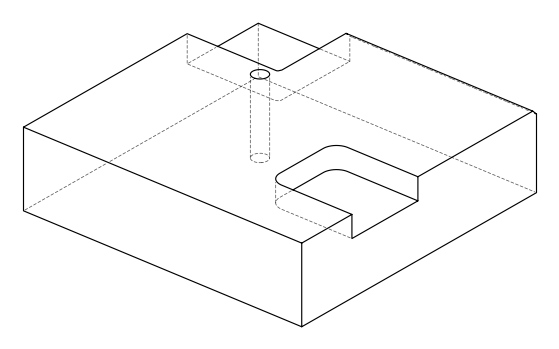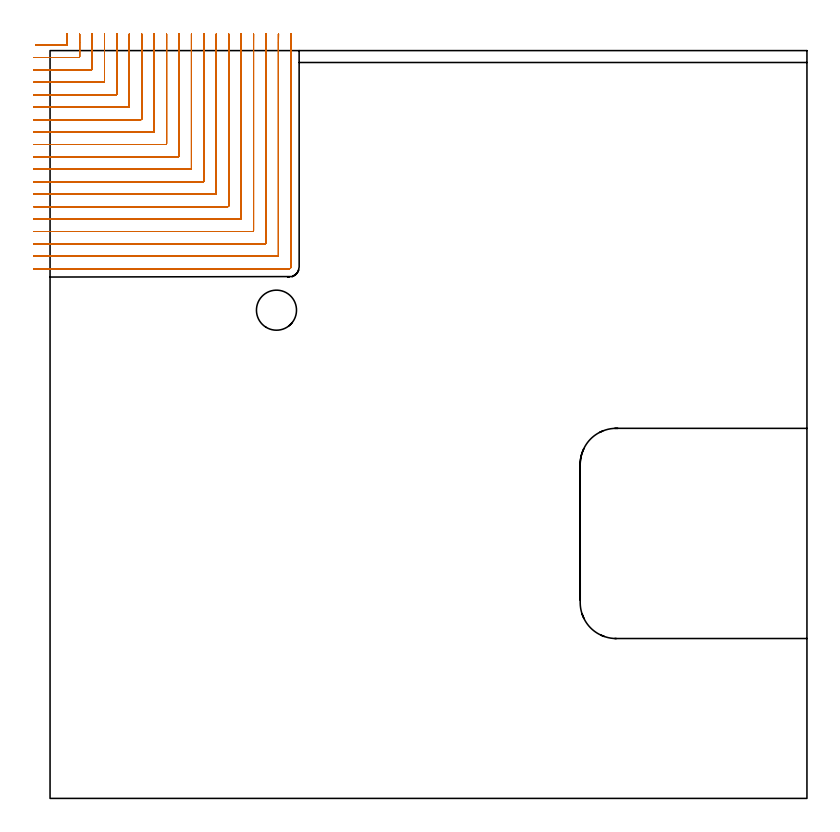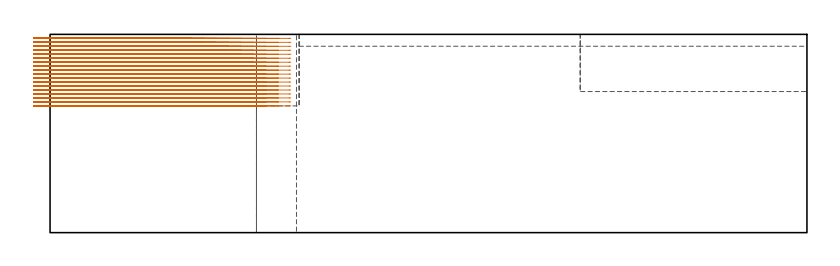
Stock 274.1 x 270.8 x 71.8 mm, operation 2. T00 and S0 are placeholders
(PLAN: 6 operations, 5 tool changes, 81.8 min)
(1 AREA_MILL | FG_CHAMFER_SURFACE | UGT0205_001 | 3.11 min | 1730 mm3)
(2 MILL_CORNER_NOTCH_RECTANGULAR | CORNER_NOTCH_RECTANGULAR | NXT0201_008 | Follow Part, ap 1.5, ae 75% | 74.47 min | 191475 mm3)
(3 MILL_SLOT | SLOT_PARTIAL_RECTANGULAR | UGT0201_109 | Follow Part, ap 6.35, ae 75% | 3.54 min | 127838 mm3)
(4 SPOT_DRILL | STEP1HOLE | NXT0321_9005460120000 | 0.03 min | 2 mm3)
(5 DRILL_THROUGH_HOLE_INTO_CENTER | STEP1HOLE | NXT0301_065 | 0.31 min | 4978 mm3)
(6 DRILL_TO_ENLARGE_THROUGH_HOLE | STEP1HOLE | NXT0301_106 | 0.31 min | 6870 mm3)
(TOOL UGT0205_001 | Chamfer Mill 20 x 3 x 45 deg. | D20 FL50 Z2)
(TOOL NXT0201_008 | ENDMILL 6mm [2P460-0600-NA 1630] | D6 FL26 Z6)
(TOOL UGT0201_109 | End Mill 25.4 mm | D25.4 FL25 Z2)
(TOOL NXT0321_9005460120000 | NC Spot Drill, 142deg, 12mm, Carbide, Uncoated | D12 PA142 FL30 Z2)
(TOOL NXT0301_065 | Carbide Drill 9.4mm [860.1-0940-075A1-MM 2214] | D9.4 PA140 FL98 Z2)
(TOOL NXT0301_106 | Carbide Drill 14.5mm [860.1-1450-073A1-MM 2214] | D14.5 PA140 FL83 Z2)
(OP 2 MILL_CORNER_NOTCH_RECTANGULAR)
G17 G21 G94 G90
T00 M6
G54
G17 G0 G90 X-5.236 Y272.8 S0 M3
G43 Z81.8 H1
Z70.361
G94 G1 X-2.236 F250.
X5.905 F500.
G3 X6.2 Y273.095 R0.3
G2 X6.199 Y273.8 R81.
G1 X6.207 Y276.8 F250.
G0 Z81.8
X-6. Y268.3
Z70.361
G1 X-3.
X10.405 F500.
G3 X10.7 Y268.595 R0.3
G1 Y273.587
Y273.8
X10.709 Y276.8 F250.
G0 Z81.8
X-6. Y263.8
Z70.361
G1 X-3.
X14.905 F500.
G3 X15.2 Y264.095 R0.3
G1 Y273.587
Y273.8
X15.209 Y276.8 F250.
G0 Z81.8
X-6. Y259.3
Z70.361
G1 X-3.
X19.404 F500.
G3 X19.7 Y259.596 R0.3
G1 Y273.587
Y273.8
X19.71 Y276.8 F250.
G0 Z81.8
X-6. Y254.8
Z70.361
G1 X-3.
X23.904 F500.
G3 X24.2 Y255.096 R0.3
G1 Y273.587
Y273.8
X24.21 Y276.8 F250.
G0 Z81.8
X-6. Y250.3
Z70.361
G1 X-3.
X28.404 F500.
G3 X28.7 Y250.596 R0.3
G1 Y273.587
Y273.8
X28.711 Y276.8 F250.
G0 Z81.8
X-6. Y245.8
Z70.361
G1 X-3.
X32.904 F500.
G3 X33.2 Y246.096 R0.3
G1 Y273.587
Y273.8
X33.212 Y276.8 F250.
G0 Z81.8
X-6. Y241.3
Z70.361
G1 X-3.
X37.404 F500.
G3 X37.7 Y241.596 R0.3
G1 Y273.587
Y273.8
X37.713 Y276.8 F250.
G0 Z81.8
X-6. Y236.8
Z70.361
G1 X-3.
X41.904 F500.
G3 X42.2 Y237.096 R0.3
G1 Y273.587
X42.201 Y273.8
X42.215 Y276.8 F250.
G0 Z81.8
X-6. Y232.3
Z70.361
G1 X-3.
X46.403 F500.
G3 X46.7 Y232.597 R0.3
G1 Y273.587
X46.701 Y273.8
X46.716 Y276.8 F250.
G0 Z81.8
X-6. Y227.8
Z70.361
G1 X-3.
X50.903 F500.
G3 X51.2 Y228.097 R0.3
G1 Y273.587
X51.201 Y273.8
X51.218 Y276.8 F250.
G0 Z81.8
X-6. Y223.3
Z70.361
G1 X-3.
X55.403 F500.
G3 X55.7 Y223.597 R0.3
G1 Y273.587
X55.701 Y273.8
X55.721 Y276.8 F250.
G0 Z81.8
X-6. Y218.8
Z70.361
G1 X-3.
X59.903 F500.
G3 X60.2 Y219.097 R0.3
G1 Y273.587
X60.201 Y273.8
X60.224 Y276.8 F250.
G0 Z81.8
X-6. Y214.3
Z70.361
G1 X-3.
X64.403 F500.
G3 X64.7 Y214.597 R0.3
G1 Y273.587
G2 X64.701 Y273.8 R22.5
G1 X64.729 Y276.8 F250.
G0 Z81.8
X-6. Y209.8
Z70.361
G1 X-3.
X68.903 F500.
G3 X69.2 Y210.097 R0.3
G1 Y273.587
G2 X69.201 Y273.8 R18.
G1 X69.237 Y276.8 F250.
G0 Z81.8
X-6. Y205.3
Z70.361
G1 X-3.
X73.402 F500.
G3 X73.7 Y205.598 R0.3
G1 Y273.587
G2 X73.702 Y273.8 R13.5
G1 X73.749 Y276.8 F250.
G0 Z81.8
X-6. Y200.8
Z70.361
G1 X-3.
X77.902 F500.
G3 X78.2 Y201.098 R0.3
G1 Y273.587
G2 X78.203 Y273.8 R9.
G1 X78.273 Y276.799 F250.
G0 Z81.8
X-6. Y196.3
Z70.361
G1 X-3.
X82.402 F500.
G3 X82.7 Y196.598 R0.3
G1 Y273.587
G2 X82.705 Y273.8 R4.5
G1 X82.847 Y276.797 F250.
G0 Z81.8
X-6. Y191.8
Z70.361
G1 X-3.
X86.6 F500.
G3 X87.2 Y192.4 R0.6
G1 Y273.587
Y276.587 F250.
G0 Z81.8
X-5.236 Y272.8
Z68.922
G1 X-2.236
X5.905 F500.
G3 X6.2 Y273.095 R0.3
G1 Y273.8
Y276.8 F250.
G0 Z81.8
X-6. Y268.3
Z68.922
G1 X-3.
X10.405 F500.
G3 X10.7 Y268.595 R0.3
G1 Y273.8
Y276.8 F250.
G0 Z81.8
X-6. Y263.8
Z68.922
G1 X-3.
X14.905 F500.
G3 X15.2 Y264.095 R0.3
G1 Y273.8
Y276.8 F250.
G0 Z81.8
X-6. Y259.3
Z68.922
G1 X-3.
X19.404 F500.
G3 X19.7 Y259.596 R0.3
G1 Y273.8
Y276.8 F250.
G0 Z81.8
X-6. Y254.8
Z68.922
G1 X-3.
X23.904 F500.
G3 X24.2 Y255.096 R0.3
G1 Y273.8
Y276.8 F250.
G0 Z81.8
X-6. Y250.3
Z68.922
G1 X-3.
X28.404 F500.
G3 X28.7 Y250.596 R0.3
G1 Y273.8
Y276.8 F250.
G0 Z81.8
X-6. Y245.8
Z68.922
G1 X-3.
X32.904 F500.
G3 X33.2 Y246.096 R0.3
G1 Y273.8
Y276.8 F250.
G0 Z81.8
X-6. Y241.3
Z68.922
G1 X-3.
X37.404 F500.
G3 X37.7 Y241.596 R0.3
G1 Y273.8
Y276.8 F250.
G0 Z81.8
X-6. Y236.8
Z68.922
G1 X-3.
X41.904 F500.
G3 X42.2 Y237.096 R0.3
G1 Y273.8
Y276.8 F250.
G0 Z81.8
X-6. Y232.3
Z68.922
G1 X-3.
X46.403 F500.
G3 X46.7 Y232.597 R0.3
G1 Y273.8
Y276.8 F250.
G0 Z81.8
X-6. Y227.8
Z68.922
G1 X-3.
X50.903 F500.
G3 X51.2 Y228.097 R0.3
G1 Y273.8
Y276.8 F250.
G0 Z81.8
X-6. Y223.3
Z68.922
G1 X-3.
X55.403 F500.
G3 X55.7 Y223.597 R0.3
G1 Y273.8
Y276.8 F250.
G0 Z81.8
X-6. Y218.8
Z68.922
G1 X-3.
X59.903 F500.
G3 X60.2 Y219.097 R0.3
G1 Y273.8
Y276.8 F250.
G0 Z81.8
X-6. Y214.3
Z68.922
G1 X-3.
X64.403 F500.
G3 X64.7 Y214.597 R0.3
G1 Y273.8
Y276.8 F250.
G0 Z81.8
X-6. Y209.8
Z68.922
G1 X-3.
X68.903 F500.
G3 X69.2 Y210.097 R0.3
G1 Y273.8
Y276.8 F250.
G0 Z81.8
X-6. Y205.3
Z68.922
G1 X-3.
X73.402 F500.
G3 X73.7 Y205.598 R0.3
G1 Y273.8
Y276.8 F250.
G0 Z81.8
X-6. Y200.8
Z68.922
G1 X-3.
X77.902 F500.
G3 X78.2 Y201.098 R0.3
G1 Y273.8
Y276.8 F250.
G0 Z81.8
X-6. Y196.3
Z68.922
G1 X-3.
X82.402 F500.
G3 X82.7 Y196.598 R0.3
G1 Y273.8
Y276.8 F250.
G0 Z81.8
X-6. Y191.8
Z68.922
G1 X-3.
X86.6 F500.
G3 X87.2 Y192.4 R0.6
G1 Y273.8
Y276.8 F250.
G0 Z81.8
X-5.236 Y272.8
Z67.483
G1 X-2.236
X5.905 F500.
G3 X6.2 Y273.095 R0.3
G1 Y273.8
Y276.8 F250.
G0 Z81.8
X-6. Y268.3
Z67.483
G1 X-3.
X10.405 F500.
G3 X10.7 Y268.595 R0.3
G1 Y273.8
Y276.8 F250.
G0 Z81.8
X-6. Y263.8
Z67.483
G1 X-3.
X14.905 F500.
G3 X15.2 Y264.095 R0.3
G1 Y273.8
Y276.8 F250.
G0 Z81.8
X-6. Y259.3
Z67.483
G1 X-3.
X19.404 F500.
G3 X19.7 Y259.596 R0.3
G1 Y273.8
Y276.8 F250.
G0 Z81.8
X-6. Y254.8
Z67.483
G1 X-3.
X23.904 F500.
G3 X24.2 Y255.096 R0.3
G1 Y273.8
Y276.8 F250.
G0 Z81.8
X-6. Y250.3
Z67.483
G1 X-3.
X28.404 F500.
G3 X28.7 Y250.596 R0.3
G1 Y273.8
Y276.8 F250.
G0 Z81.8
X-6. Y245.8
Z67.483
G1 X-3.
X32.904 F500.
G3 X33.2 Y246.096 R0.3
G1 Y273.8
Y276.8 F250.
G0 Z81.8
X-6. Y241.3
Z67.483
G1 X-3.
X37.404 F500.
G3 X37.7 Y241.596 R0.3
G1 Y273.8
Y276.8 F250.
G0 Z81.8
X-6. Y236.8
Z67.483
G1 X-3.
X41.904 F500.
G3 X42.2 Y237.096 R0.3
G1 Y273.8
Y276.8 F250.
G0 Z81.8
X-6. Y232.3
Z67.483
G1 X-3.
X46.403 F500.
G3 X46.7 Y232.597 R0.3
G1 Y273.8
Y276.8 F250.
G0 Z81.8
X-6. Y227.8
Z67.483
G1 X-3.
X50.903 F500.
G3 X51.2 Y228.097 R0.3
G1 Y273.8
Y276.8 F250.
G0 Z81.8
X-6. Y223.3
Z67.483
G1 X-3.
X55.403 F500.
G3 X55.7 Y223.597 R0.3
G1 Y273.8
Y276.8 F250.
G0 Z81.8
X-6. Y218.8
Z67.483
G1 X-3.
X59.903 F500.
G3 X60.2 Y219.097 R0.3
G1 Y273.8
Y276.8 F250.
G0 Z81.8
X-6. Y214.3
Z67.483
G1 X-3.
X64.403 F500.
G3 X64.7 Y214.597 R0.3
G1 Y273.8
Y276.8 F250.
G0 Z81.8
X-6. Y209.8
Z67.483
G1 X-3.
X68.903 F500.
G3 X69.2 Y210.097 R0.3
G1 Y273.8
Y276.8 F250.
G0 Z81.8
X-6. Y205.3
Z67.483
G1 X-3.
X73.402 F500.
G3 X73.7 Y205.598 R0.3
G1 Y273.8
Y276.8 F250.
G0 Z81.8
X-6. Y200.8
Z67.483
G1 X-3.
X77.902 F500.
G3 X78.2 Y201.098 R0.3
G1 Y273.8
Y276.8 F250.
G0 Z81.8
X-6. Y196.3
Z67.483
G1 X-3.
X82.402 F500.
G3 X82.7 Y196.598 R0.3
G1 Y273.8
Y276.8 F250.
G0 Z81.8
X-6. Y191.8
Z67.483
G1 X-3.
X86.6 F500.
G3 X87.2 Y192.4 R0.6
G1 Y273.8
Y276.8 F250.
G0 Z81.8
X-5.236 Y272.8
Z66.044
G1 X-2.236
X5.905 F500.
G3 X6.2 Y273.095 R0.3
G1 Y273.8
Y276.8 F250.
G0 Z81.8
X-6. Y268.3
Z66.044
G1 X-3.
X10.405 F500.
G3 X10.7 Y268.595 R0.3
G1 Y273.8
Y276.8 F250.
G0 Z81.8
X-6. Y263.8
Z66.044
G1 X-3.
X14.905 F500.
G3 X15.2 Y264.095 R0.3
G1 Y273.8
Y276.8 F250.
G0 Z81.8
X-6. Y259.3
Z66.044
G1 X-3.
X19.404 F500.
G3 X19.7 Y259.596 R0.3
G1 Y273.8
Y276.8 F250.
G0 Z81.8
X-6. Y254.8
Z66.044
G1 X-3.
X23.904 F500.
G3 X24.2 Y255.096 R0.3
G1 Y273.8
Y276.8 F250.
G0 Z81.8
X-6. Y250.3
Z66.044
G1 X-3.
X28.404 F500.
G3 X28.7 Y250.596 R0.3
G1 Y273.8
Y276.8 F250.
G0 Z81.8
X-6. Y245.8
Z66.044
G1 X-3.
X32.904 F500.
G3 X33.2 Y246.096 R0.3
G1 Y273.8
Y276.8 F250.
G0 Z81.8
X-6. Y241.3
Z66.044
G1 X-3.
X37.404 F500.
G3 X37.7 Y241.596 R0.3
G1 Y273.8
Y276.8 F250.
G0 Z81.8
X-6. Y236.8
Z66.044
G1 X-3.
X41.904 F500.
G3 X42.2 Y237.096 R0.3
G1 Y273.8
Y276.8 F250.
G0 Z81.8
X-6. Y232.3
Z66.044
G1 X-3.
X46.403 F500.
G3 X46.7 Y232.597 R0.3
G1 Y273.8
Y276.8 F250.
G0 Z81.8
X-6. Y227.8
Z66.044
G1 X-3.
X50.903 F500.
G3 X51.2 Y228.097 R0.3
G1 Y273.8
Y276.8 F250.
G0 Z81.8
X-6. Y223.3
Z66.044
G1 X-3.
X55.403 F500.
G3 X55.7 Y223.597 R0.3
G1 Y273.8
Y276.8 F250.
G0 Z81.8
X-6. Y218.8
Z66.044
G1 X-3.
X59.903 F500.
G3 X60.2 Y219.097 R0.3
G1 Y273.8
Y276.8 F250.
G0 Z81.8
X-6. Y214.3
Z66.044
G1 X-3.
X64.403 F500.
G3 X64.7 Y214.597 R0.3
G1 Y273.8
Y276.8 F250.
G0 Z81.8
X-6. Y209.8
Z66.044
G1 X-3.
X68.903 F500.
G3 X69.2 Y210.097 R0.3
G1 Y273.8
Y276.8 F250.
G0 Z81.8
X-6. Y205.3
Z66.044
G1 X-3.
X73.402 F500.
G3 X73.7 Y205.598 R0.3
G1 Y273.8
Y276.8 F250.
G0 Z81.8
X-6. Y200.8
Z66.044
G1 X-3.
X77.902 F500.
G3 X78.2 Y201.098 R0.3
G1 Y273.8
Y276.8 F250.
G0 Z81.8
X-6. Y196.3
Z66.044
G1 X-3.
X82.402 F500.
G3 X82.7 Y196.598 R0.3
G1 Y273.8
Y276.8 F250.
G0 Z81.8
X-6. Y191.8
Z66.044
G1 X-3.
X86.6 F500.
G3 X87.2 Y192.4 R0.6
G1 Y273.8
Y276.8 F250.
G0 Z81.8
X-5.236 Y272.8
Z64.605
G1 X-2.236
X5.905 F500.
G3 X6.2 Y273.095 R0.3
G1 Y273.8
Y276.8 F250.
G0 Z81.8
X-6. Y268.3
Z64.605
G1 X-3.
X10.405 F500.
G3 X10.7 Y268.595 R0.3
G1 Y273.8
Y276.8 F250.
G0 Z81.8
X-6. Y263.8
Z64.605
G1 X-3.
X14.905 F500.
G3 X15.2 Y264.095 R0.3
G1 Y273.8
Y276.8 F250.
G0 Z81.8
X-6. Y259.3
Z64.605
G1 X-3.
X19.404 F500.
G3 X19.7 Y259.596 R0.3
G1 Y273.8
Y276.8 F250.
G0 Z81.8
X-6. Y254.8
Z64.605
G1 X-3.
X23.904 F500.
G3 X24.2 Y255.096 R0.3
G1 Y273.8
Y276.8 F250.
G0 Z81.8
X-6. Y250.3
Z64.605
G1 X-3.
X28.404 F500.
G3 X28.7 Y250.596 R0.3
G1 Y273.8
Y276.8 F250.
G0 Z81.8
X-6. Y245.8
Z64.605
G1 X-3.
X32.904 F500.
G3 X33.2 Y246.096 R0.3
G1 Y273.8
Y276.8 F250.
G0 Z81.8
X-6. Y241.3
Z64.605
G1 X-3.
X37.404 F500.
G3 X37.7 Y241.596 R0.3
G1 Y273.8
Y276.8 F250.
G0 Z81.8
X-6. Y236.8
Z64.605
G1 X-3.
X41.904 F500.
G3 X42.2 Y237.096 R0.3
G1 Y273.8
Y276.8 F250.
G0 Z81.8
X-6. Y232.3
Z64.605
G1 X-3.
X46.403 F500.
G3 X46.7 Y232.597 R0.3
G1 Y273.8
Y276.8 F250.
G0 Z81.8
X-6. Y227.8
Z64.605
G1 X-3.
X50.903 F500.
G3 X51.2 Y228.097 R0.3
G1 Y273.8
Y276.8 F250.
G0 Z81.8
X-6. Y223.3
Z64.605
G1 X-3.
X55.403 F500.
G3 X55.7 Y223.597 R0.3
G1 Y273.8
Y276.8 F250.
G0 Z81.8
X-6. Y218.8
Z64.605
G1 X-3.
X59.903 F500.
G3 X60.2 Y219.097 R0.3
G1 Y273.8
Y276.8 F250.
G0 Z81.8
X-6. Y214.3
Z64.605
G1 X-3.
X64.403 F500.
G3 X64.7 Y214.597 R0.3
G1 Y273.8
Y276.8 F250.
G0 Z81.8
X-6. Y209.8
Z64.605
G1 X-3.
X68.903 F500.
G3 X69.2 Y210.097 R0.3
G1 Y273.8
Y276.8 F250.
G0 Z81.8
X-6. Y205.3
Z64.605
G1 X-3.
X73.402 F500.
G3 X73.7 Y205.598 R0.3
G1 Y273.8
Y276.8 F250.
G0 Z81.8
X-6. Y200.8
Z64.605
G1 X-3.
X77.902 F500.
G3 X78.2 Y201.098 R0.3
G1 Y273.8
Y276.8 F250.
G0 Z81.8
X-6. Y196.3
Z64.605
G1 X-3.
X82.402 F500.
G3 X82.7 Y196.598 R0.3
G1 Y273.8
Y276.8 F250.
G0 Z81.8
X-6. Y191.8
Z64.605
G1 X-3.
X86.6 F500.
G3 X87.2 Y192.4 R0.6
G1 Y273.8
Y276.8 F250.
G0 Z81.8
X-5.236 Y272.8
Z63.167
G1 X-2.236
X5.905 F500.
G3 X6.2 Y273.095 R0.3
G1 Y273.8
Y276.8 F250.
G0 Z81.8
X-6. Y268.3
Z63.167
G1 X-3.
X10.405 F500.
G3 X10.7 Y268.595 R0.3
G1 Y273.8
Y276.8 F250.
G0 Z81.8
X-6. Y263.8
Z63.167
G1 X-3.
X14.905 F500.
G3 X15.2 Y264.095 R0.3
G1 Y273.8
Y276.8 F250.
G0 Z81.8
X-6. Y259.3
Z63.167
G1 X-3.
X19.404 F500.
G3 X19.7 Y259.596 R0.3
G1 Y273.8
Y276.8 F250.
G0 Z81.8
X-6. Y254.8
Z63.167
G1 X-3.
X23.904 F500.
G3 X24.2 Y255.096 R0.3
G1 Y273.8
Y276.8 F250.
G0 Z81.8
X-6. Y250.3
Z63.167
G1 X-3.
X28.404 F500.
G3 X28.7 Y250.596 R0.3
G1 Y273.8
Y276.8 F250.
G0 Z81.8
X-6. Y245.8
Z63.167
G1 X-3.
X32.904 F500.
G3 X33.2 Y246.096 R0.3
G1 Y273.8
Y276.8 F250.
G0 Z81.8
X-6. Y241.3
Z63.167
G1 X-3.
X37.404 F500.
G3 X37.7 Y241.596 R0.3
G1 Y273.8
Y276.8 F250.
G0 Z81.8
X-6. Y236.8
Z63.167
G1 X-3.
X41.904 F500.
G3 X42.2 Y237.096 R0.3
G1 Y273.8
Y276.8 F250.
G0 Z81.8
X-6. Y232.3
Z63.167
G1 X-3.
X46.403 F500.
G3 X46.7 Y232.597 R0.3
G1 Y273.8
Y276.8 F250.
G0 Z81.8
X-6. Y227.8
Z63.167
G1 X-3.
X50.903 F500.
G3 X51.2 Y228.097 R0.3
G1 Y273.8
Y276.8 F250.
G0 Z81.8
X-6. Y223.3
Z63.167
G1 X-3.
X55.403 F500.
G3 X55.7 Y223.597 R0.3
G1 Y273.8
Y276.8 F250.
G0 Z81.8
X-6. Y218.8
Z63.167
G1 X-3.
X59.903 F500.
G3 X60.2 Y219.097 R0.3
G1 Y273.8
Y276.8 F250.
G0 Z81.8
X-6. Y214.3
Z63.167
G1 X-3.
X64.403 F500.
G3 X64.7 Y214.597 R0.3
G1 Y273.8
Y276.8 F250.
G0 Z81.8
X-6. Y209.8
Z63.167
G1 X-3.
X68.903 F500.
G3 X69.2 Y210.097 R0.3
G1 Y273.8
Y276.8 F250.
G0 Z81.8
X-6. Y205.3
Z63.167
G1 X-3.
X73.402 F500.
G3 X73.7 Y205.598 R0.3
G1 Y273.8
Y276.8 F250.
G0 Z81.8
X-6. Y200.8
Z63.167
G1 X-3.
X77.902 F500.
G3 X78.2 Y201.098 R0.3
G1 Y273.8
Y276.8 F250.
G0 Z81.8
X-6. Y196.3
Z63.167
G1 X-3.
X82.402 F500.
G3 X82.7 Y196.598 R0.3
G1 Y273.8
Y276.8 F250.
G0 Z81.8
X-6. Y191.8
Z63.167
G1 X-3.
X86.6 F500.
G3 X87.2 Y192.4 R0.6
G1 Y273.8
Y276.8 F250.
G0 Z81.8
X-5.236 Y272.8
Z61.728
G1 X-2.236
X5.905 F500.
G3 X6.2 Y273.095 R0.3
G1 Y273.8
Y276.8 F250.
G0 Z81.8
X-6. Y268.3
Z61.728
G1 X-3.
X10.405 F500.
G3 X10.7 Y268.595 R0.3
G1 Y273.8
Y276.8 F250.
G0 Z81.8
X-6. Y263.8
Z61.728
G1 X-3.
X14.905 F500.
G3 X15.2 Y264.095 R0.3
G1 Y273.8
Y276.8 F250.
G0 Z81.8
X-6. Y259.3
Z61.728
G1 X-3.
X19.404 F500.
G3 X19.7 Y259.596 R0.3
G1 Y273.8
Y276.8 F250.
G0 Z81.8
X-6. Y254.8
Z61.728
G1 X-3.
X23.904 F500.
G3 X24.2 Y255.096 R0.3
G1 Y273.8
Y276.8 F250.
G0 Z81.8
X-6. Y250.3
Z61.728
G1 X-3.
X28.404 F500.
G3 X28.7 Y250.596 R0.3
G1 Y273.8
Y276.8 F250.
G0 Z81.8
X-6. Y245.8
Z61.728
G1 X-3.
X32.904 F500.
G3 X33.2 Y246.096 R0.3
G1 Y273.8
Y276.8 F250.
G0 Z81.8
X-6. Y241.3
Z61.728
G1 X-3.
X37.404 F500.
G3 X37.7 Y241.596 R0.3
G1 Y273.8
Y276.8 F250.
G0 Z81.8
X-6. Y236.8
Z61.728
G1 X-3.
X41.904 F500.
G3 X42.2 Y237.096 R0.3
G1 Y273.8
Y276.8 F250.
G0 Z81.8
X-6. Y232.3
Z61.728
G1 X-3.
X46.403 F500.
G3 X46.7 Y232.597 R0.3
G1 Y273.8
Y276.8 F250.
G0 Z81.8
X-6. Y227.8
Z61.728
G1 X-3.
X50.903 F500.
G3 X51.2 Y228.097 R0.3
G1 Y273.8
Y276.8 F250.
G0 Z81.8
X-6. Y223.3
Z61.728
G1 X-3.
X55.403 F500.
G3 X55.7 Y223.597 R0.3
G1 Y273.8
Y276.8 F250.
G0 Z81.8
X-6. Y218.8
Z61.728
G1 X-3.
X59.903 F500.
G3 X60.2 Y219.097 R0.3
G1 Y273.8
Y276.8 F250.
G0 Z81.8
X-6. Y214.3
Z61.728
G1 X-3.
X64.403 F500.
G3 X64.7 Y214.597 R0.3
G1 Y273.8
Y276.8 F250.
G0 Z81.8
X-6. Y209.8
Z61.728
G1 X-3.
X68.903 F500.
G3 X69.2 Y210.097 R0.3
G1 Y273.8
Y276.8 F250.
G0 Z81.8
X-6. Y205.3
Z61.728
G1 X-3.
X73.402 F500.
G3 X73.7 Y205.598 R0.3
G1 Y273.8
Y276.8 F250.
G0 Z81.8
X-6. Y200.8
Z61.728
G1 X-3.
X77.902 F500.
G3 X78.2 Y201.098 R0.3
G1 Y273.8
Y276.8 F250.
G0 Z81.8
X-6. Y196.3
Z61.728
G1 X-3.
X82.402 F500.
G3 X82.7 Y196.598 R0.3
G1 Y273.8
Y276.8 F250.
G0 Z81.8
X-6. Y191.8
Z61.728
G1 X-3.
X86.6 F500.
G3 X87.2 Y192.4 R0.6
G1 Y273.8
Y276.8 F250.
G0 Z81.8
X-5.236 Y272.8
Z60.289
G1 X-2.236
X5.905 F500.
G3 X6.2 Y273.095 R0.3
G1 Y273.8
Y276.8 F250.
G0 Z81.8
X-6. Y268.3
Z60.289
G1 X-3.
X10.405 F500.
G3 X10.7 Y268.595 R0.3
G1 Y273.8
Y276.8 F250.
G0 Z81.8
X-6. Y263.8
Z60.289
G1 X-3.
X14.905 F500.
G3 X15.2 Y264.095 R0.3
G1 Y273.8
Y276.8 F250.
G0 Z81.8
X-6. Y259.3
Z60.289
G1 X-3.
X19.404 F500.
G3 X19.7 Y259.596 R0.3
G1 Y273.8
Y276.8 F250.
G0 Z81.8
X-6. Y254.8
Z60.289
G1 X-3.
X23.904 F500.
G3 X24.2 Y255.096 R0.3
G1 Y273.8
Y276.8 F250.
G0 Z81.8
X-6. Y250.3
Z60.289
G1 X-3.
X28.404 F500.
G3 X28.7 Y250.596 R0.3
G1 Y273.8
Y276.8 F250.
G0 Z81.8
X-6. Y245.8
Z60.289
G1 X-3.
X32.904 F500.
G3 X33.2 Y246.096 R0.3
G1 Y273.8
Y276.8 F250.
G0 Z81.8
X-6. Y241.3
Z60.289
G1 X-3.
X37.404 F500.
G3 X37.7 Y241.596 R0.3
G1 Y273.8
Y276.8 F250.
G0 Z81.8
X-6. Y236.8
Z60.289
G1 X-3.
X41.904 F500.
G3 X42.2 Y237.096 R0.3
G1 Y273.8
Y276.8 F250.
G0 Z81.8
X-6. Y232.3
Z60.289
G1 X-3.
X46.403 F500.
G3 X46.7 Y232.597 R0.3
G1 Y273.8
Y276.8 F250.
G0 Z81.8
X-6. Y227.8
Z60.289
G1 X-3.
X50.903 F500.
G3 X51.2 Y228.097 R0.3
G1 Y273.8
Y276.8 F250.
G0 Z81.8
X-6. Y223.3
Z60.289
G1 X-3.
X55.403 F500.
G3 X55.7 Y223.597 R0.3
G1 Y273.8
Y276.8 F250.
G0 Z81.8
X-6. Y218.8
Z60.289
G1 X-3.
X59.903 F500.
G3 X60.2 Y219.097 R0.3
G1 Y273.8
Y276.8 F250.
G0 Z81.8
X-6. Y214.3
Z60.289
G1 X-3.
X64.403 F500.
G3 X64.7 Y214.597 R0.3
G1 Y273.8
Y276.8 F250.
G0 Z81.8
X-6. Y209.8
Z60.289
G1 X-3.
X68.903 F500.
G3 X69.2 Y210.097 R0.3
G1 Y273.8
Y276.8 F250.
G0 Z81.8
X-6. Y205.3
Z60.289
G1 X-3.
X73.402 F500.
G3 X73.7 Y205.598 R0.3
G1 Y273.8
Y276.8 F250.
G0 Z81.8
X-6. Y200.8
Z60.289
G1 X-3.
X77.902 F500.
G3 X78.2 Y201.098 R0.3
G1 Y273.8
Y276.8 F250.
G0 Z81.8
X-6. Y196.3
Z60.289
G1 X-3.
X82.402 F500.
G3 X82.7 Y196.598 R0.3
G1 Y273.8
Y276.8 F250.
G0 Z81.8
X-6. Y191.8
Z60.289
G1 X-3.
X86.6 F500.
G3 X87.2 Y192.4 R0.6
G1 Y273.8
Y276.8 F250.
G0 Z81.8
X-5.236 Y272.8
Z58.85
G1 X-2.236
X5.905 F500.
G3 X6.2 Y273.095 R0.3
G1 Y273.8
Y276.8 F250.
G0 Z81.8
X-6. Y268.3
Z58.85
G1 X-3.
X10.405 F500.
G3 X10.7 Y268.595 R0.3
G1 Y273.8
Y276.8 F250.
G0 Z81.8
X-6. Y263.8
Z58.85
G1 X-3.
X14.905 F500.
G3 X15.2 Y264.095 R0.3
G1 Y273.8
Y276.8 F250.
G0 Z81.8
X-6. Y259.3
Z58.85
G1 X-3.
X19.404 F500.
G3 X19.7 Y259.596 R0.3
G1 Y273.8
Y276.8 F250.
G0 Z81.8
X-6. Y254.8
Z58.85
G1 X-3.
X23.904 F500.
G3 X24.2 Y255.096 R0.3
G1 Y273.8
Y276.8 F250.
G0 Z81.8
X-6. Y250.3
Z58.85
G1 X-3.
X28.404 F500.
G3 X28.7 Y250.596 R0.3
G1 Y273.8
Y276.8 F250.
G0 Z81.8
X-6. Y245.8
Z58.85
G1 X-3.
X32.904 F500.
G3 X33.2 Y246.096 R0.3
G1 Y273.8
Y276.8 F250.
G0 Z81.8
X-6. Y241.3
Z58.85
G1 X-3.
X37.404 F500.
G3 X37.7 Y241.596 R0.3
G1 Y273.8
Y276.8 F250.
G0 Z81.8
X-6. Y236.8
Z58.85
G1 X-3.
X41.904 F500.
G3 X42.2 Y237.096 R0.3
G1 Y273.8
Y276.8 F250.
G0 Z81.8
X-6. Y232.3
Z58.85
G1 X-3.
X46.403 F500.
G3 X46.7 Y232.597 R0.3
G1 Y273.8
Y276.8 F250.
G0 Z81.8
X-6. Y227.8
Z58.85
G1 X-3.
X50.903 F500.
G3 X51.2 Y228.097 R0.3
G1 Y273.8
Y276.8 F250.
G0 Z81.8
X-6. Y223.3
Z58.85
G1 X-3.
X55.403 F500.
G3 X55.7 Y223.597 R0.3
G1 Y273.8
Y276.8 F250.
G0 Z81.8
X-6. Y218.8
Z58.85
G1 X-3.
X59.903 F500.
G3 X60.2 Y219.097 R0.3
G1 Y273.8
Y276.8 F250.
G0 Z81.8
X-6. Y214.3
Z58.85
G1 X-3.
X64.403 F500.
G3 X64.7 Y214.597 R0.3
G1 Y273.8
Y276.8 F250.
G0 Z81.8
X-6. Y209.8
Z58.85
G1 X-3.
X68.903 F500.
G3 X69.2 Y210.097 R0.3
G1 Y273.8
Y276.8 F250.
G0 Z81.8
X-6. Y205.3
Z58.85
G1 X-3.
X73.402 F500.
G3 X73.7 Y205.598 R0.3
G1 Y273.8
Y276.8 F250.
G0 Z81.8
X-6. Y200.8
Z58.85
G1 X-3.
X77.902 F500.
G3 X78.2 Y201.098 R0.3
G1 Y273.8
Y276.8 F250.
G0 Z81.8
X-6. Y196.3
Z58.85
G1 X-3.
X82.402 F500.
G3 X82.7 Y196.598 R0.3
G1 Y273.8
Y276.8 F250.
G0 Z81.8
X-6. Y191.8
Z58.85
G1 X-3.
X86.6 F500.
G3 X87.2 Y192.4 R0.6
G1 Y273.8
Y276.8 F250.
G0 Z81.8
X-5.236 Y272.8
Z57.411
G1 X-2.236
X5.905 F500.
G3 X6.2 Y273.095 R0.3
G1 Y273.8
Y276.8 F250.
G0 Z81.8
X-6. Y268.3
Z57.411
G1 X-3.
X10.405 F500.
G3 X10.7 Y268.595 R0.3
G1 Y273.8
Y276.8 F250.
G0 Z81.8
X-6. Y263.8
Z57.411
G1 X-3.
X14.905 F500.
G3 X15.2 Y264.095 R0.3
G1 Y273.8
Y276.8 F250.
G0 Z81.8
X-6. Y259.3
Z57.411
G1 X-3.
X19.404 F500.
G3 X19.7 Y259.596 R0.3
G1 Y273.8
Y276.8 F250.
G0 Z81.8
X-6. Y254.8
Z57.411
G1 X-3.
X23.904 F500.
G3 X24.2 Y255.096 R0.3
G1 Y273.8
Y276.8 F250.
G0 Z81.8
X-6. Y250.3
Z57.411
G1 X-3.
X28.404 F500.
G3 X28.7 Y250.596 R0.3
G1 Y273.8
Y276.8 F250.
G0 Z81.8
X-6. Y245.8
Z57.411
G1 X-3.
X32.904 F500.
G3 X33.2 Y246.096 R0.3
G1 Y273.8
Y276.8 F250.
G0 Z81.8
X-6. Y241.3
Z57.411
G1 X-3.
X37.404 F500.
G3 X37.7 Y241.596 R0.3
G1 Y273.8
Y276.8 F250.
G0 Z81.8
X-6. Y236.8
Z57.411
G1 X-3.
X41.904 F500.
G3 X42.2 Y237.096 R0.3
G1 Y273.8
Y276.8 F250.
G0 Z81.8
X-6. Y232.3
Z57.411
G1 X-3.
X46.403 F500.
G3 X46.7 Y232.597 R0.3
G1 Y273.8
Y276.8 F250.
G0 Z81.8
X-6. Y227.8
Z57.411
G1 X-3.
X50.903 F500.
G3 X51.2 Y228.097 R0.3
G1 Y273.8
Y276.8 F250.
G0 Z81.8
X-6. Y223.3
Z57.411
G1 X-3.
X55.403 F500.
G3 X55.7 Y223.597 R0.3
G1 Y273.8
Y276.8 F250.
G0 Z81.8
X-6. Y218.8
Z57.411
G1 X-3.
X59.903 F500.
G3 X60.2 Y219.097 R0.3
G1 Y273.8
Y276.8 F250.
G0 Z81.8
X-6. Y214.3
Z57.411
G1 X-3.
X64.403 F500.
G3 X64.7 Y214.597 R0.3
G1 Y273.8
Y276.8 F250.
G0 Z81.8
X-6. Y209.8
Z57.411
G1 X-3.
X68.903 F500.
G3 X69.2 Y210.097 R0.3
G1 Y273.8
Y276.8 F250.
G0 Z81.8
X-6. Y205.3
Z57.411
G1 X-3.
X73.402 F500.
G3 X73.7 Y205.598 R0.3
G1 Y273.8
Y276.8 F250.
G0 Z81.8
X-6. Y200.8
Z57.411
G1 X-3.
X77.902 F500.
G3 X78.2 Y201.098 R0.3
G1 Y273.8
Y276.8 F250.
G0 Z81.8
X-6. Y196.3
Z57.411
G1 X-3.
X82.402 F500.
G3 X82.7 Y196.598 R0.3
G1 Y273.8
Y276.8 F250.
G0 Z81.8
X-6. Y191.8
Z57.411
G1 X-3.
X86.6 F500.
G3 X87.2 Y192.4 R0.6
G1 Y273.8
Y276.8 F250.
G0 Z81.8
X-5.236 Y272.8
Z55.972
G1 X-2.236
X5.905 F500.
G3 X6.2 Y273.095 R0.3
G1 Y273.8
Y276.8 F250.
G0 Z81.8
X-6. Y268.3
Z55.972
G1 X-3.
X10.405 F500.
G3 X10.7 Y268.595 R0.3
G1 Y273.8
Y276.8 F250.
G0 Z81.8
X-6. Y263.8
Z55.972
G1 X-3.
X14.905 F500.
G3 X15.2 Y264.095 R0.3
G1 Y273.8
Y276.8 F250.
G0 Z81.8
X-6. Y259.3
Z55.972
G1 X-3.
X19.404 F500.
G3 X19.7 Y259.596 R0.3
G1 Y273.8
Y276.8 F250.
G0 Z81.8
X-6. Y254.8
Z55.972
G1 X-3.
X23.904 F500.
G3 X24.2 Y255.096 R0.3
G1 Y273.8
Y276.8 F250.
G0 Z81.8
X-6. Y250.3
Z55.972
G1 X-3.
X28.404 F500.
G3 X28.7 Y250.596 R0.3
G1 Y273.8
Y276.8 F250.
G0 Z81.8
X-6. Y245.8
Z55.972
G1 X-3.
X32.904 F500.
G3 X33.2 Y246.096 R0.3
G1 Y273.8
Y276.8 F250.
G0 Z81.8
X-6. Y241.3
Z55.972
G1 X-3.
X37.404 F500.
G3 X37.7 Y241.596 R0.3
G1 Y273.8
Y276.8 F250.
G0 Z81.8
X-6. Y236.8
Z55.972
G1 X-3.
X41.904 F500.
G3 X42.2 Y237.096 R0.3
G1 Y273.8
Y276.8 F250.
G0 Z81.8
X-6. Y232.3
Z55.972
G1 X-3.
X46.403 F500.
G3 X46.7 Y232.597 R0.3
G1 Y273.8
Y276.8 F250.
G0 Z81.8
X-6. Y227.8
Z55.972
G1 X-3.
X50.903 F500.
G3 X51.2 Y228.097 R0.3
G1 Y273.8
Y276.8 F250.
G0 Z81.8
X-6. Y223.3
Z55.972
G1 X-3.
X55.403 F500.
G3 X55.7 Y223.597 R0.3
G1 Y273.8
Y276.8 F250.
G0 Z81.8
X-6. Y218.8
Z55.972
G1 X-3.
X59.903 F500.
G3 X60.2 Y219.097 R0.3
G1 Y273.8
Y276.8 F250.
G0 Z81.8
X-6. Y214.3
Z55.972
G1 X-3.
X64.403 F500.
G3 X64.7 Y214.597 R0.3
G1 Y273.8
Y276.8 F250.
G0 Z81.8
X-6. Y209.8
Z55.972
G1 X-3.
X68.903 F500.
G3 X69.2 Y210.097 R0.3
G1 Y273.8
Y276.8 F250.
G0 Z81.8
X-6. Y205.3
Z55.972
G1 X-3.
X73.402 F500.
G3 X73.7 Y205.598 R0.3
G1 Y273.8
Y276.8 F250.
G0 Z81.8
X-6. Y200.8
Z55.972
G1 X-3.
X77.902 F500.
G3 X78.2 Y201.098 R0.3
G1 Y273.8
Y276.8 F250.
G0 Z81.8
X-6. Y196.3
Z55.972
G1 X-3.
X82.402 F500.
G3 X82.7 Y196.598 R0.3
G1 Y273.8
Y276.8 F250.
G0 Z81.8
X-6. Y191.8
Z55.972
G1 X-3.
X86.6 F500.
G3 X87.2 Y192.4 R0.6
G1 Y273.8
Y276.8 F250.
G0 Z81.8
X-5.236 Y272.8
Z54.533
G1 X-2.236
X5.905 F500.
G3 X6.2 Y273.095 R0.3
G1 Y273.8
Y276.8 F250.
G0 Z81.8
X-6. Y268.3
Z54.533
G1 X-3.
X10.405 F500.
G3 X10.7 Y268.595 R0.3
G1 Y273.8
Y276.8 F250.
G0 Z81.8
X-6. Y263.8
Z54.533
G1 X-3.
X14.905 F500.
G3 X15.2 Y264.095 R0.3
G1 Y273.8
Y276.8 F250.
G0 Z81.8
X-6. Y259.3
Z54.533
G1 X-3.
X19.404 F500.
G3 X19.7 Y259.596 R0.3
G1 Y273.8
Y276.8 F250.
G0 Z81.8
X-6. Y254.8
Z54.533
G1 X-3.
X23.904 F500.
G3 X24.2 Y255.096 R0.3
G1 Y273.8
Y276.8 F250.
G0 Z81.8
X-6. Y250.3
Z54.533
G1 X-3.
X28.404 F500.
G3 X28.7 Y250.596 R0.3
G1 Y273.8
Y276.8 F250.
G0 Z81.8
X-6. Y245.8
Z54.533
G1 X-3.
X32.904 F500.
G3 X33.2 Y246.096 R0.3
G1 Y273.8
Y276.8 F250.
G0 Z81.8
X-6. Y241.3
Z54.533
G1 X-3.
X37.404 F500.
G3 X37.7 Y241.596 R0.3
G1 Y273.8
Y276.8 F250.
G0 Z81.8
X-6. Y236.8
Z54.533
G1 X-3.
X41.904 F500.
G3 X42.2 Y237.096 R0.3
G1 Y273.8
Y276.8 F250.
G0 Z81.8
X-6. Y232.3
Z54.533
G1 X-3.
X46.403 F500.
G3 X46.7 Y232.597 R0.3
G1 Y273.8
Y276.8 F250.
G0 Z81.8
X-6. Y227.8
Z54.533
G1 X-3.
X50.903 F500.
G3 X51.2 Y228.097 R0.3
G1 Y273.8
Y276.8 F250.
G0 Z81.8
X-6. Y223.3
Z54.533
G1 X-3.
X55.403 F500.
G3 X55.7 Y223.597 R0.3
G1 Y273.8
Y276.8 F250.
G0 Z81.8
X-6. Y218.8
Z54.533
G1 X-3.
X59.903 F500.
G3 X60.2 Y219.097 R0.3
G1 Y273.8
Y276.8 F250.
G0 Z81.8
X-6. Y214.3
Z54.533
G1 X-3.
X64.403 F500.
G3 X64.7 Y214.597 R0.3
G1 Y273.8
Y276.8 F250.
G0 Z81.8
X-6. Y209.8
Z54.533
G1 X-3.
X68.903 F500.
G3 X69.2 Y210.097 R0.3
G1 Y273.8
Y276.8 F250.
G0 Z81.8
X-6. Y205.3
Z54.533
G1 X-3.
X73.402 F500.
G3 X73.7 Y205.598 R0.3
G1 Y273.8
Y276.8 F250.
G0 Z81.8
X-6. Y200.8
Z54.533
G1 X-3.
X77.902 F500.
G3 X78.2 Y201.098 R0.3
G1 Y273.8
Y276.8 F250.
G0 Z81.8
X-6. Y196.3
Z54.533
G1 X-3.
X82.402 F500.
G3 X82.7 Y196.598 R0.3
G1 Y273.8
Y276.8 F250.
G0 Z81.8
X-6. Y191.8
Z54.533
G1 X-3.
X86.6 F500.
G3 X87.2 Y192.4 R0.6
G1 Y273.8
Y276.8 F250.
G0 Z81.8
X-5.236 Y272.8
Z53.094
G1 X-2.236
X5.905 F500.
G3 X6.2 Y273.095 R0.3
G1 Y273.8
Y276.8 F250.
G0 Z81.8
X-6. Y268.3
Z53.094
G1 X-3.
X10.405 F500.
G3 X10.7 Y268.595 R0.3
G1 Y273.8
Y276.8 F250.
G0 Z81.8
X-6. Y263.8
Z53.094
G1 X-3.
X14.905 F500.
G3 X15.2 Y264.095 R0.3
G1 Y273.8
Y276.8 F250.
G0 Z81.8
X-6. Y259.3
Z53.094
G1 X-3.
X19.404 F500.
G3 X19.7 Y259.596 R0.3
G1 Y273.8
Y276.8 F250.
G0 Z81.8
X-6. Y254.8
Z53.094
G1 X-3.
X23.904 F500.
G3 X24.2 Y255.096 R0.3
G1 Y273.8
Y276.8 F250.
G0 Z81.8
X-6. Y250.3
Z53.094
G1 X-3.
X28.404 F500.
G3 X28.7 Y250.596 R0.3
G1 Y273.8
Y276.8 F250.
G0 Z81.8
X-6. Y245.8
Z53.094
G1 X-3.
X32.904 F500.
G3 X33.2 Y246.096 R0.3
G1 Y273.8
Y276.8 F250.
G0 Z81.8
X-6. Y241.3
Z53.094
G1 X-3.
X37.404 F500.
G3 X37.7 Y241.596 R0.3
G1 Y273.8
Y276.8 F250.
G0 Z81.8
X-6. Y236.8
Z53.094
G1 X-3.
X41.904 F500.
G3 X42.2 Y237.096 R0.3
G1 Y273.8
Y276.8 F250.
G0 Z81.8
X-6. Y232.3
Z53.094
G1 X-3.
X46.403 F500.
G3 X46.7 Y232.597 R0.3
G1 Y273.8
Y276.8 F250.
G0 Z81.8
X-6. Y227.8
Z53.094
G1 X-3.
X50.903 F500.
G3 X51.2 Y228.097 R0.3
G1 Y273.8
Y276.8 F250.
G0 Z81.8
X-6. Y223.3
Z53.094
G1 X-3.
X55.403 F500.
G3 X55.7 Y223.597 R0.3
G1 Y273.8
Y276.8 F250.
G0 Z81.8
X-6. Y218.8
Z53.094
G1 X-3.
X59.903 F500.
G3 X60.2 Y219.097 R0.3
G1 Y273.8
Y276.8 F250.
G0 Z81.8
X-6. Y214.3
Z53.094
G1 X-3.
X64.403 F500.
G3 X64.7 Y214.597 R0.3
G1 Y273.8
Y276.8 F250.
G0 Z81.8
X-6. Y209.8
Z53.094
G1 X-3.
X68.903 F500.
G3 X69.2 Y210.097 R0.3
G1 Y273.8
Y276.8 F250.
G0 Z81.8
X-6. Y205.3
Z53.094
G1 X-3.
X73.402 F500.
G3 X73.7 Y205.598 R0.3
G1 Y273.8
Y276.8 F250.
G0 Z81.8
X-6. Y200.8
Z53.094
G1 X-3.
X77.902 F500.
G3 X78.2 Y201.098 R0.3
G1 Y273.8
Y276.8 F250.
G0 Z81.8
X-6. Y196.3
Z53.094
G1 X-3.
X82.402 F500.
G3 X82.7 Y196.598 R0.3
G1 Y273.8
Y276.8 F250.
G0 Z81.8
X-6. Y191.8
Z53.094
G1 X-3.
X86.6 F500.
G3 X87.2 Y192.4 R0.6
G1 Y273.8
Y276.8 F250.
G0 Z81.8
X-5.236 Y272.8
Z51.656
G1 X-2.236
X5.905 F500.
G3 X6.2 Y273.095 R0.3
G1 Y273.8
Y276.8 F250.
G0 Z81.8
X-6. Y268.3
Z51.656
G1 X-3.
X10.405 F500.
G3 X10.7 Y268.595 R0.3
G1 Y273.8
Y276.8 F250.
G0 Z81.8
X-6. Y263.8
Z51.656
G1 X-3.
X14.905 F500.
G3 X15.2 Y264.095 R0.3
G1 Y273.8
Y276.8 F250.
G0 Z81.8
X-6. Y259.3
Z51.656
G1 X-3.
X19.404 F500.
G3 X19.7 Y259.596 R0.3
G1 Y273.8
Y276.8 F250.
G0 Z81.8
X-6. Y254.8
Z51.656
G1 X-3.
X23.904 F500.
G3 X24.2 Y255.096 R0.3
G1 Y273.8
Y276.8 F250.
G0 Z81.8
X-6. Y250.3
Z51.656
G1 X-3.
X28.404 F500.
G3 X28.7 Y250.596 R0.3
G1 Y273.8
Y276.8 F250.
G0 Z81.8
X-6. Y245.8
Z51.656
G1 X-3.
X32.904 F500.
G3 X33.2 Y246.096 R0.3
G1 Y273.8
Y276.8 F250.
G0 Z81.8
X-6. Y241.3
Z51.656
G1 X-3.
X37.404 F500.
G3 X37.7 Y241.596 R0.3
G1 Y273.8
Y276.8 F250.
G0 Z81.8
X-6. Y236.8
Z51.656
G1 X-3.
X41.904 F500.
G3 X42.2 Y237.096 R0.3
G1 Y273.8
Y276.8 F250.
G0 Z81.8
X-6. Y232.3
Z51.656
G1 X-3.
X46.403 F500.
G3 X46.7 Y232.597 R0.3
G1 Y273.8
Y276.8 F250.
G0 Z81.8
X-6. Y227.8
Z51.656
G1 X-3.
X50.903 F500.
G3 X51.2 Y228.097 R0.3
G1 Y273.8
Y276.8 F250.
G0 Z81.8
X-6. Y223.3
Z51.656
G1 X-3.
X55.403 F500.
G3 X55.7 Y223.597 R0.3
G1 Y273.8
Y276.8 F250.
G0 Z81.8
X-6. Y218.8
Z51.656
G1 X-3.
X59.903 F500.
G3 X60.2 Y219.097 R0.3
G1 Y273.8
Y276.8 F250.
G0 Z81.8
X-6. Y214.3
Z51.656
G1 X-3.
X64.403 F500.
G3 X64.7 Y214.597 R0.3
G1 Y273.8
Y276.8 F250.
G0 Z81.8
X-6. Y209.8
Z51.656
G1 X-3.
X68.903 F500.
G3 X69.2 Y210.097 R0.3
G1 Y273.8
Y276.8 F250.
G0 Z81.8
X-6. Y205.3
Z51.656
G1 X-3.
X73.402 F500.
G3 X73.7 Y205.598 R0.3
G1 Y273.8
Y276.8 F250.
G0 Z81.8
X-6. Y200.8
Z51.656
G1 X-3.
X77.902 F500.
G3 X78.2 Y201.098 R0.3
G1 Y273.8
Y276.8 F250.
G0 Z81.8
X-6. Y196.3
Z51.656
G1 X-3.
X82.402 F500.
G3 X82.7 Y196.598 R0.3
G1 Y273.8
Y276.8 F250.
G0 Z81.8
X-6. Y191.8
Z51.656
G1 X-3.
X86.6 F500.
G3 X87.2 Y192.4 R0.6
G1 Y273.8
Y276.8 F250.
G0 Z81.8
X-5.236 Y272.8
Z50.217
G1 X-2.236
X5.905 F500.
G3 X6.2 Y273.095 R0.3
G1 Y273.8
Y276.8 F250.
G0 Z81.8
X-6. Y268.3
Z50.217
G1 X-3.
X10.405 F500.
G3 X10.7 Y268.595 R0.3
G1 Y273.8
Y276.8 F250.
G0 Z81.8
X-6. Y263.8
Z50.217
G1 X-3.
X14.905 F500.
G3 X15.2 Y264.095 R0.3
G1 Y273.8
Y276.8 F250.
G0 Z81.8
X-6. Y259.3
Z50.217
G1 X-3.
X19.404 F500.
G3 X19.7 Y259.596 R0.3
G1 Y273.8
Y276.8 F250.
G0 Z81.8
X-6. Y254.8
Z50.217
G1 X-3.
X23.904 F500.
G3 X24.2 Y255.096 R0.3
G1 Y273.8
Y276.8 F250.
G0 Z81.8
X-6. Y250.3
Z50.217
G1 X-3.
X28.404 F500.
G3 X28.7 Y250.596 R0.3
G1 Y273.8
Y276.8 F250.
G0 Z81.8
X-6. Y245.8
Z50.217
G1 X-3.
X32.904 F500.
G3 X33.2 Y246.096 R0.3
G1 Y273.8
Y276.8 F250.
G0 Z81.8
X-6. Y241.3
Z50.217
G1 X-3.
X37.404 F500.
G3 X37.7 Y241.596 R0.3
G1 Y273.8
Y276.8 F250.
G0 Z81.8
X-6. Y236.8
Z50.217
G1 X-3.
X41.904 F500.
G3 X42.2 Y237.096 R0.3
G1 Y273.8
Y276.8 F250.
G0 Z81.8
X-6. Y232.3
Z50.217
G1 X-3.
X46.403 F500.
G3 X46.7 Y232.597 R0.3
G1 Y273.8
Y276.8 F250.
G0 Z81.8
X-6. Y227.8
Z50.217
G1 X-3.
X50.903 F500.
G3 X51.2 Y228.097 R0.3
G1 Y273.8
Y276.8 F250.
G0 Z81.8
X-6. Y223.3
Z50.217
G1 X-3.
X55.403 F500.
G3 X55.7 Y223.597 R0.3
G1 Y273.8
Y276.8 F250.
G0 Z81.8
X-6. Y218.8
Z50.217
G1 X-3.
X59.903 F500.
G3 X60.2 Y219.097 R0.3
G1 Y273.8
Y276.8 F250.
G0 Z81.8
X-6. Y214.3
Z50.217
G1 X-3.
X64.403 F500.
G3 X64.7 Y214.597 R0.3
G1 Y273.8
Y276.8 F250.
G0 Z81.8
X-6. Y209.8
Z50.217
G1 X-3.
X68.903 F500.
G3 X69.2 Y210.097 R0.3
G1 Y273.8
Y276.8 F250.
G0 Z81.8
X-6. Y205.3
Z50.217
G1 X-3.
X73.402 F500.
G3 X73.7 Y205.598 R0.3
G1 Y273.8
Y276.8 F250.
G0 Z81.8
X-6. Y200.8
Z50.217
G1 X-3.
X77.902 F500.
G3 X78.2 Y201.098 R0.3
G1 Y273.8
Y276.8 F250.
G0 Z81.8
X-6. Y196.3
Z50.217
G1 X-3.
X82.402 F500.
G3 X82.7 Y196.598 R0.3
G1 Y273.8
Y276.8 F250.
G0 Z81.8
X-6. Y191.8
Z50.217
G1 X-3.
X86.6 F500.
G3 X87.2 Y192.4 R0.6
G1 Y273.8
Y276.8 F250.
G0 Z81.8
X-5.236 Y272.8
Z48.778
G1 X-2.236
X5.905 F500.
G3 X6.2 Y273.095 R0.3
G1 Y273.8
Y276.8 F250.
G0 Z81.8
X-6. Y268.3
Z48.778
G1 X-3.
X10.405 F500.
G3 X10.7 Y268.595 R0.3
G1 Y273.8
Y276.8 F250.
G0 Z81.8
X-6. Y263.8
Z48.778
G1 X-3.
X14.905 F500.
G3 X15.2 Y264.095 R0.3
G1 Y273.8
Y276.8 F250.
G0 Z81.8
X-6. Y259.3
Z48.778
G1 X-3.
X19.404 F500.
G3 X19.7 Y259.596 R0.3
G1 Y273.8
Y276.8 F250.
G0 Z81.8
X-6. Y254.8
Z48.778
G1 X-3.
X23.904 F500.
G3 X24.2 Y255.096 R0.3
G1 Y273.8
Y276.8 F250.
G0 Z81.8
X-6. Y250.3
Z48.778
G1 X-3.
X28.404 F500.
G3 X28.7 Y250.596 R0.3
G1 Y273.8
Y276.8 F250.
G0 Z81.8
X-6. Y245.8
Z48.778
G1 X-3.
X32.904 F500.
G3 X33.2 Y246.096 R0.3
G1 Y273.8
Y276.8 F250.
G0 Z81.8
X-6. Y241.3
Z48.778
G1 X-3.
X37.404 F500.
G3 X37.7 Y241.596 R0.3
G1 Y273.8
Y276.8 F250.
G0 Z81.8
X-6. Y236.8
Z48.778
G1 X-3.
X41.904 F500.
G3 X42.2 Y237.096 R0.3
G1 Y273.8
Y276.8 F250.
G0 Z81.8
X-6. Y232.3
Z48.778
G1 X-3.
X46.403 F500.
G3 X46.7 Y232.597 R0.3
G1 Y273.8
Y276.8 F250.
G0 Z81.8
X-6. Y227.8
Z48.778
G1 X-3.
X50.903 F500.
G3 X51.2 Y228.097 R0.3
G1 Y273.8
Y276.8 F250.
G0 Z81.8
X-6. Y223.3
Z48.778
G1 X-3.
X55.403 F500.
G3 X55.7 Y223.597 R0.3
G1 Y273.8
Y276.8 F250.
G0 Z81.8
X-6. Y218.8
Z48.778
G1 X-3.
X59.903 F500.
G3 X60.2 Y219.097 R0.3
G1 Y273.8
Y276.8 F250.
G0 Z81.8
X-6. Y214.3
Z48.778
G1 X-3.
X64.403 F500.
G3 X64.7 Y214.597 R0.3
G1 Y273.8
Y276.8 F250.
G0 Z81.8
X-6. Y209.8
Z48.778
G1 X-3.
X68.903 F500.
G3 X69.2 Y210.097 R0.3
G1 Y273.8
Y276.8 F250.
G0 Z81.8
X-6. Y205.3
Z48.778
G1 X-3.
X73.402 F500.
G3 X73.7 Y205.598 R0.3
G1 Y273.8
Y276.8 F250.
G0 Z81.8
X-6. Y200.8
Z48.778
G1 X-3.
X77.902 F500.
G3 X78.2 Y201.098 R0.3
G1 Y273.8
Y276.8 F250.
G0 Z81.8
X-6. Y196.3
Z48.778
G1 X-3.
X82.402 F500.
G3 X82.7 Y196.598 R0.3
G1 Y273.8
Y276.8 F250.
G0 Z81.8
X-6. Y191.8
Z48.778
G1 X-3.
X86.6 F500.
G3 X87.2 Y192.4 R0.6
G1 Y273.8
Y276.8 F250.
G0 Z81.8
X-5.236 Y272.8
Z47.339
G1 X-2.236
X5.905 F500.
G3 X6.2 Y273.095 R0.3
G1 Y273.8
Y276.8 F250.
G0 Z81.8
X-6. Y268.3
Z47.339
G1 X-3.
X10.405 F500.
G3 X10.7 Y268.595 R0.3
G1 Y273.8
Y276.8 F250.
G0 Z81.8
X-6. Y263.8
Z47.339
G1 X-3.
X14.905 F500.
G3 X15.2 Y264.095 R0.3
G1 Y273.8
Y276.8 F250.
G0 Z81.8
X-6. Y259.3
Z47.339
G1 X-3.
X19.404 F500.
G3 X19.7 Y259.596 R0.3
G1 Y273.8
Y276.8 F250.
G0 Z81.8
X-6. Y254.8
Z47.339
G1 X-3.
X23.904 F500.
G3 X24.2 Y255.096 R0.3
G1 Y273.8
Y276.8 F250.
G0 Z81.8
X-6. Y250.3
Z47.339
G1 X-3.
X28.404 F500.
G3 X28.7 Y250.596 R0.3
G1 Y273.8
Y276.8 F250.
G0 Z81.8
X-6. Y245.8
Z47.339
G1 X-3.
X32.904 F500.
G3 X33.2 Y246.096 R0.3
G1 Y273.8
Y276.8 F250.
G0 Z81.8
X-6. Y241.3
Z47.339
G1 X-3.
X37.404 F500.
G3 X37.7 Y241.596 R0.3
G1 Y273.8
Y276.8 F250.
G0 Z81.8
X-6. Y236.8
Z47.339
G1 X-3.
X41.904 F500.
G3 X42.2 Y237.096 R0.3
G1 Y273.8
Y276.8 F250.
G0 Z81.8
X-6. Y232.3
Z47.339
G1 X-3.
X46.403 F500.
G3 X46.7 Y232.597 R0.3
G1 Y273.8
Y276.8 F250.
G0 Z81.8
X-6. Y227.8
Z47.339
G1 X-3.
X50.903 F500.
G3 X51.2 Y228.097 R0.3
G1 Y273.8
Y276.8 F250.
G0 Z81.8
X-6. Y223.3
Z47.339
G1 X-3.
X55.403 F500.
G3 X55.7 Y223.597 R0.3
G1 Y273.8
Y276.8 F250.
G0 Z81.8
X-6. Y218.8
Z47.339
G1 X-3.
X59.903 F500.
G3 X60.2 Y219.097 R0.3
G1 Y273.8
Y276.8 F250.
G0 Z81.8
X-6. Y214.3
Z47.339
G1 X-3.
X64.403 F500.
G3 X64.7 Y214.597 R0.3
G1 Y273.8
Y276.8 F250.
G0 Z81.8
X-6. Y209.8
Z47.339
G1 X-3.
X68.903 F500.
G3 X69.2 Y210.097 R0.3
G1 Y273.8
Y276.8 F250.
G0 Z81.8
X-6. Y205.3
Z47.339
G1 X-3.
X73.402 F500.
G3 X73.7 Y205.598 R0.3
G1 Y273.8
Y276.8 F250.
G0 Z81.8
X-6. Y200.8
Z47.339
G1 X-3.
X77.902 F500.
G3 X78.2 Y201.098 R0.3
G1 Y273.8
Y276.8 F250.
G0 Z81.8
X-6. Y196.3
Z47.339
G1 X-3.
X82.402 F500.
G3 X82.7 Y196.598 R0.3
G1 Y273.8
Y276.8 F250.
G0 Z81.8
X-6. Y191.8
Z47.339
G1 X-3.
X86.6 F500.
G3 X87.2 Y192.4 R0.6
G1 Y273.8
Y276.8 F250.
G0 Z81.8
X-5.236 Y272.8
Z45.9
G1 X-2.236
X5.905 F500.
G3 X6.2 Y273.095 R0.3
G1 Y273.8
Y276.8 F250.
G0 Z81.8
X-6. Y268.3
Z45.9
G1 X-3.
X10.405 F500.
G3 X10.7 Y268.595 R0.3
G1 Y273.8
Y276.8 F250.
G0 Z81.8
X-6. Y263.8
Z45.9
G1 X-3.
X14.905 F500.
G3 X15.2 Y264.095 R0.3
G1 Y273.8
Y276.8 F250.
G0 Z81.8
X-6. Y259.3
Z45.9
G1 X-3.
X19.404 F500.
G3 X19.7 Y259.596 R0.3
G1 Y273.8
Y276.8 F250.
G0 Z81.8
X-6. Y254.8
Z45.9
G1 X-3.
X23.904 F500.
G3 X24.2 Y255.096 R0.3
G1 Y273.8
Y276.8 F250.
G0 Z81.8
X-6. Y250.3
Z45.9
G1 X-3.
X28.404 F500.
G3 X28.7 Y250.596 R0.3
G1 Y273.8
Y276.8 F250.
G0 Z81.8
X-6. Y245.8
Z45.9
G1 X-3.
X32.904 F500.
G3 X33.2 Y246.096 R0.3
G1 Y273.8
Y276.8 F250.
G0 Z81.8
X-6. Y241.3
Z45.9
G1 X-3.
X37.404 F500.
G3 X37.7 Y241.596 R0.3
G1 Y273.8
Y276.8 F250.
G0 Z81.8
X-6. Y236.8
Z45.9
G1 X-3.
X41.904 F500.
G3 X42.2 Y237.096 R0.3
G1 Y273.8
Y276.8 F250.
G0 Z81.8
X-6. Y232.3
Z45.9
G1 X-3.
X46.403 F500.
G3 X46.7 Y232.597 R0.3
G1 Y273.8
Y276.8 F250.
G0 Z81.8
X-6. Y227.8
Z45.9
G1 X-3.
X50.903 F500.
G3 X51.2 Y228.097 R0.3
G1 Y273.8
Y276.8 F250.
G0 Z81.8
X-6. Y223.3
Z45.9
G1 X-3.
X55.403 F500.
G3 X55.7 Y223.597 R0.3
G1 Y273.8
Y276.8 F250.
G0 Z81.8
X-6. Y218.8
Z45.9
G1 X-3.
X59.903 F500.
G3 X60.2 Y219.097 R0.3
G1 Y273.8
Y276.8 F250.
G0 Z81.8
X-6. Y214.3
Z45.9
G1 X-3.
X64.403 F500.
G3 X64.7 Y214.597 R0.3
G1 Y273.8
Y276.8 F250.
G0 Z81.8
X-6. Y209.8
Z45.9
G1 X-3.
X68.903 F500.
G3 X69.2 Y210.097 R0.3
G1 Y273.8
Y276.8 F250.
G0 Z81.8
X-6. Y205.3
Z45.9
G1 X-3.
X73.402 F500.
G3 X73.7 Y205.598 R0.3
G1 Y273.8
Y276.8 F250.
G0 Z81.8
X-6. Y200.8
Z45.9
G1 X-3.
X77.902 F500.
G3 X78.2 Y201.098 R0.3
G1 Y273.8
Y276.8 F250.
G0 Z81.8
X-6. Y196.3
Z45.9
G1 X-3.
X82.402 F500.
G3 X82.7 Y196.598 R0.3
G1 Y273.8
Y276.8 F250.
G0 Z81.8
X-6. Y191.8
Z45.9
G1 X-3.
X86.6 F500.
G3 X87.2 Y192.4 R0.6
G1 Y273.8
Y276.8 F250.
G0 Z81.8
M5
M2
